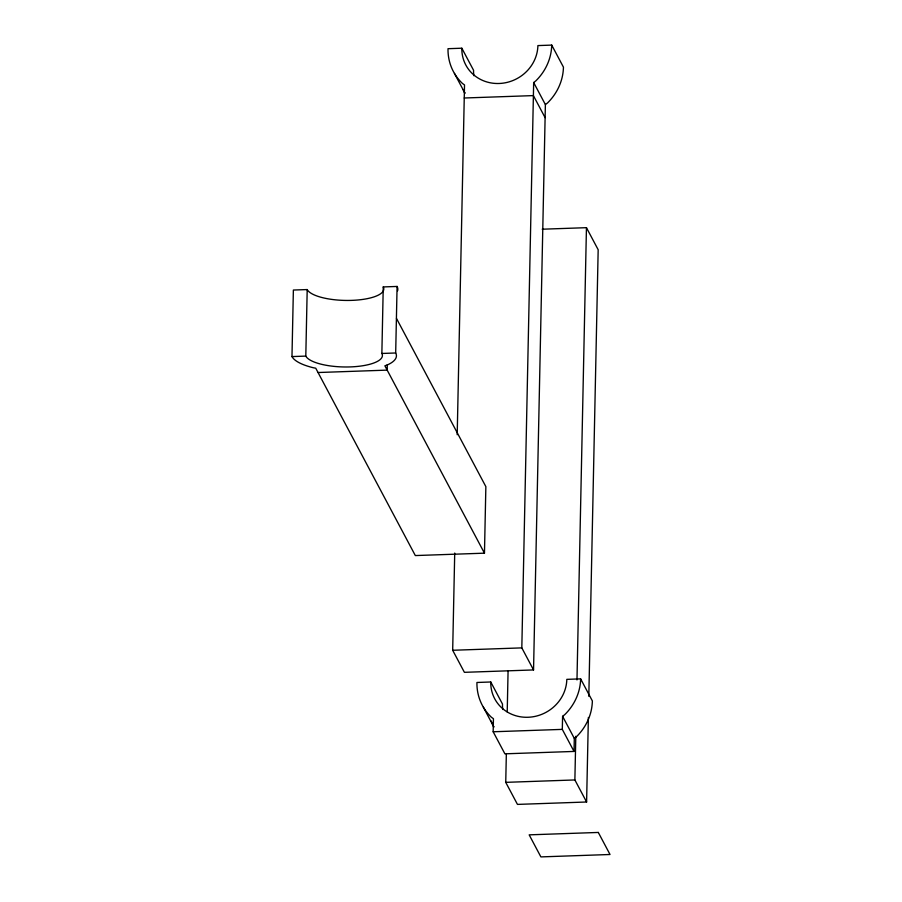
<?xml version="1.0" encoding="UTF-8"?>
<svg xmlns="http://www.w3.org/2000/svg" width="902" height="902" viewBox="0 0 902 902"><rect width="100%" height="100%" fill="white"/><g stroke="black" fill="none" stroke-linecap="round" stroke-linejoin="round"><path stroke-width="1.35" d="M396.474 318.429L485.862 486.629L484.464 553.174L415.326 555.564L315.745 368.196L313.377 367.757A52.609 16.608 1.2 0 1 291.977 356.583L293.375 290.038L307.199 289.565A38.572 12.177 1.2 0 0 351.667 300.377A38.572 12.177 1.2 0 0 383.249 286.926L397.083 286.453A52.609 16.608 1.2 0 1 397.59 290.794M397.083 286.453L395.685 352.986L381.862 353.471A38.572 12.177 1.2 0 1 350.28 366.911A38.572 12.177 1.2 0 1 305.801 356.098L307.199 289.565M381.862 353.471L383.249 286.926M387.308 364.577L387.195 370.124L318.056 372.526M457.201 434.719L464.519 84.935L462.455 83.458A52.609 49.159 -28 0 1 448.012 48.697L461.835 48.212A38.572 36.046 -28 0 0 499.099 83.491A38.572 36.046 -28 0 0 537.896 45.585L551.72 45.1A52.609 49.159 -28 0 1 535.788 80.909L533.668 82.533L545.383 104.587L533.544 669.938L464.406 672.328L452.68 650.274L454.721 553.061M493.168 731.77L493.439 718.702L491.376 717.237A52.609 49.159 -28 0 1 476.933 682.476L490.756 681.991A38.572 36.046 -28 0 0 528.02 717.27A38.572 36.046 -28 0 0 566.817 679.353L580.64 678.879L592.366 700.933A52.609 49.159 -28 0 1 576.434 736.742L574.303 738.366L574.033 751.434L504.894 753.824L493.168 731.77L562.307 729.38L574.033 751.434M588.375 717.473L586.604 802.002L517.466 804.404L505.74 782.35L506.338 754.162M507.217 711.903L508.074 671.043M533.544 669.938L521.818 647.884L533.668 82.533M562.307 729.38L562.589 716.312L564.708 714.688A52.609 49.159 -28 0 0 580.64 678.879M586.604 802.002L574.878 779.948L575.803 736.269M576.976 679.916L586.447 227.676L542.203 229.209M588.814 696.333L598.173 249.73L586.447 227.676M545.383 104.587L547.514 102.963A52.609 49.159 -28 0 0 563.446 67.154L551.72 45.1M464.248 98.002L533.386 95.601L545.112 117.655M291.977 356.583L305.801 356.098M452.68 650.274L521.818 647.884M505.74 782.35L574.878 779.948M461.835 48.212L473.561 70.266A38.572 36.046 -28 0 0 473.866 75.712M454.439 73.412L464.857 93.007M484.464 553.174L384.883 365.795L386.71 365.209A52.609 16.608 1.2 0 0 395.685 352.986M562.589 716.312L574.303 738.366M490.756 681.991L502.482 704.045A38.572 36.046 -28 0 0 502.786 709.491M483.359 707.179L493.777 726.787M464.913 93.222A52.609 49.159 -28 0 1 463.278 89.715M493.834 727.001A52.609 49.159 -28 0 1 491.274 721.07M598.308 832.445L529.17 834.846L540.884 856.9L610.023 854.498L598.308 832.445"/></g></svg>
